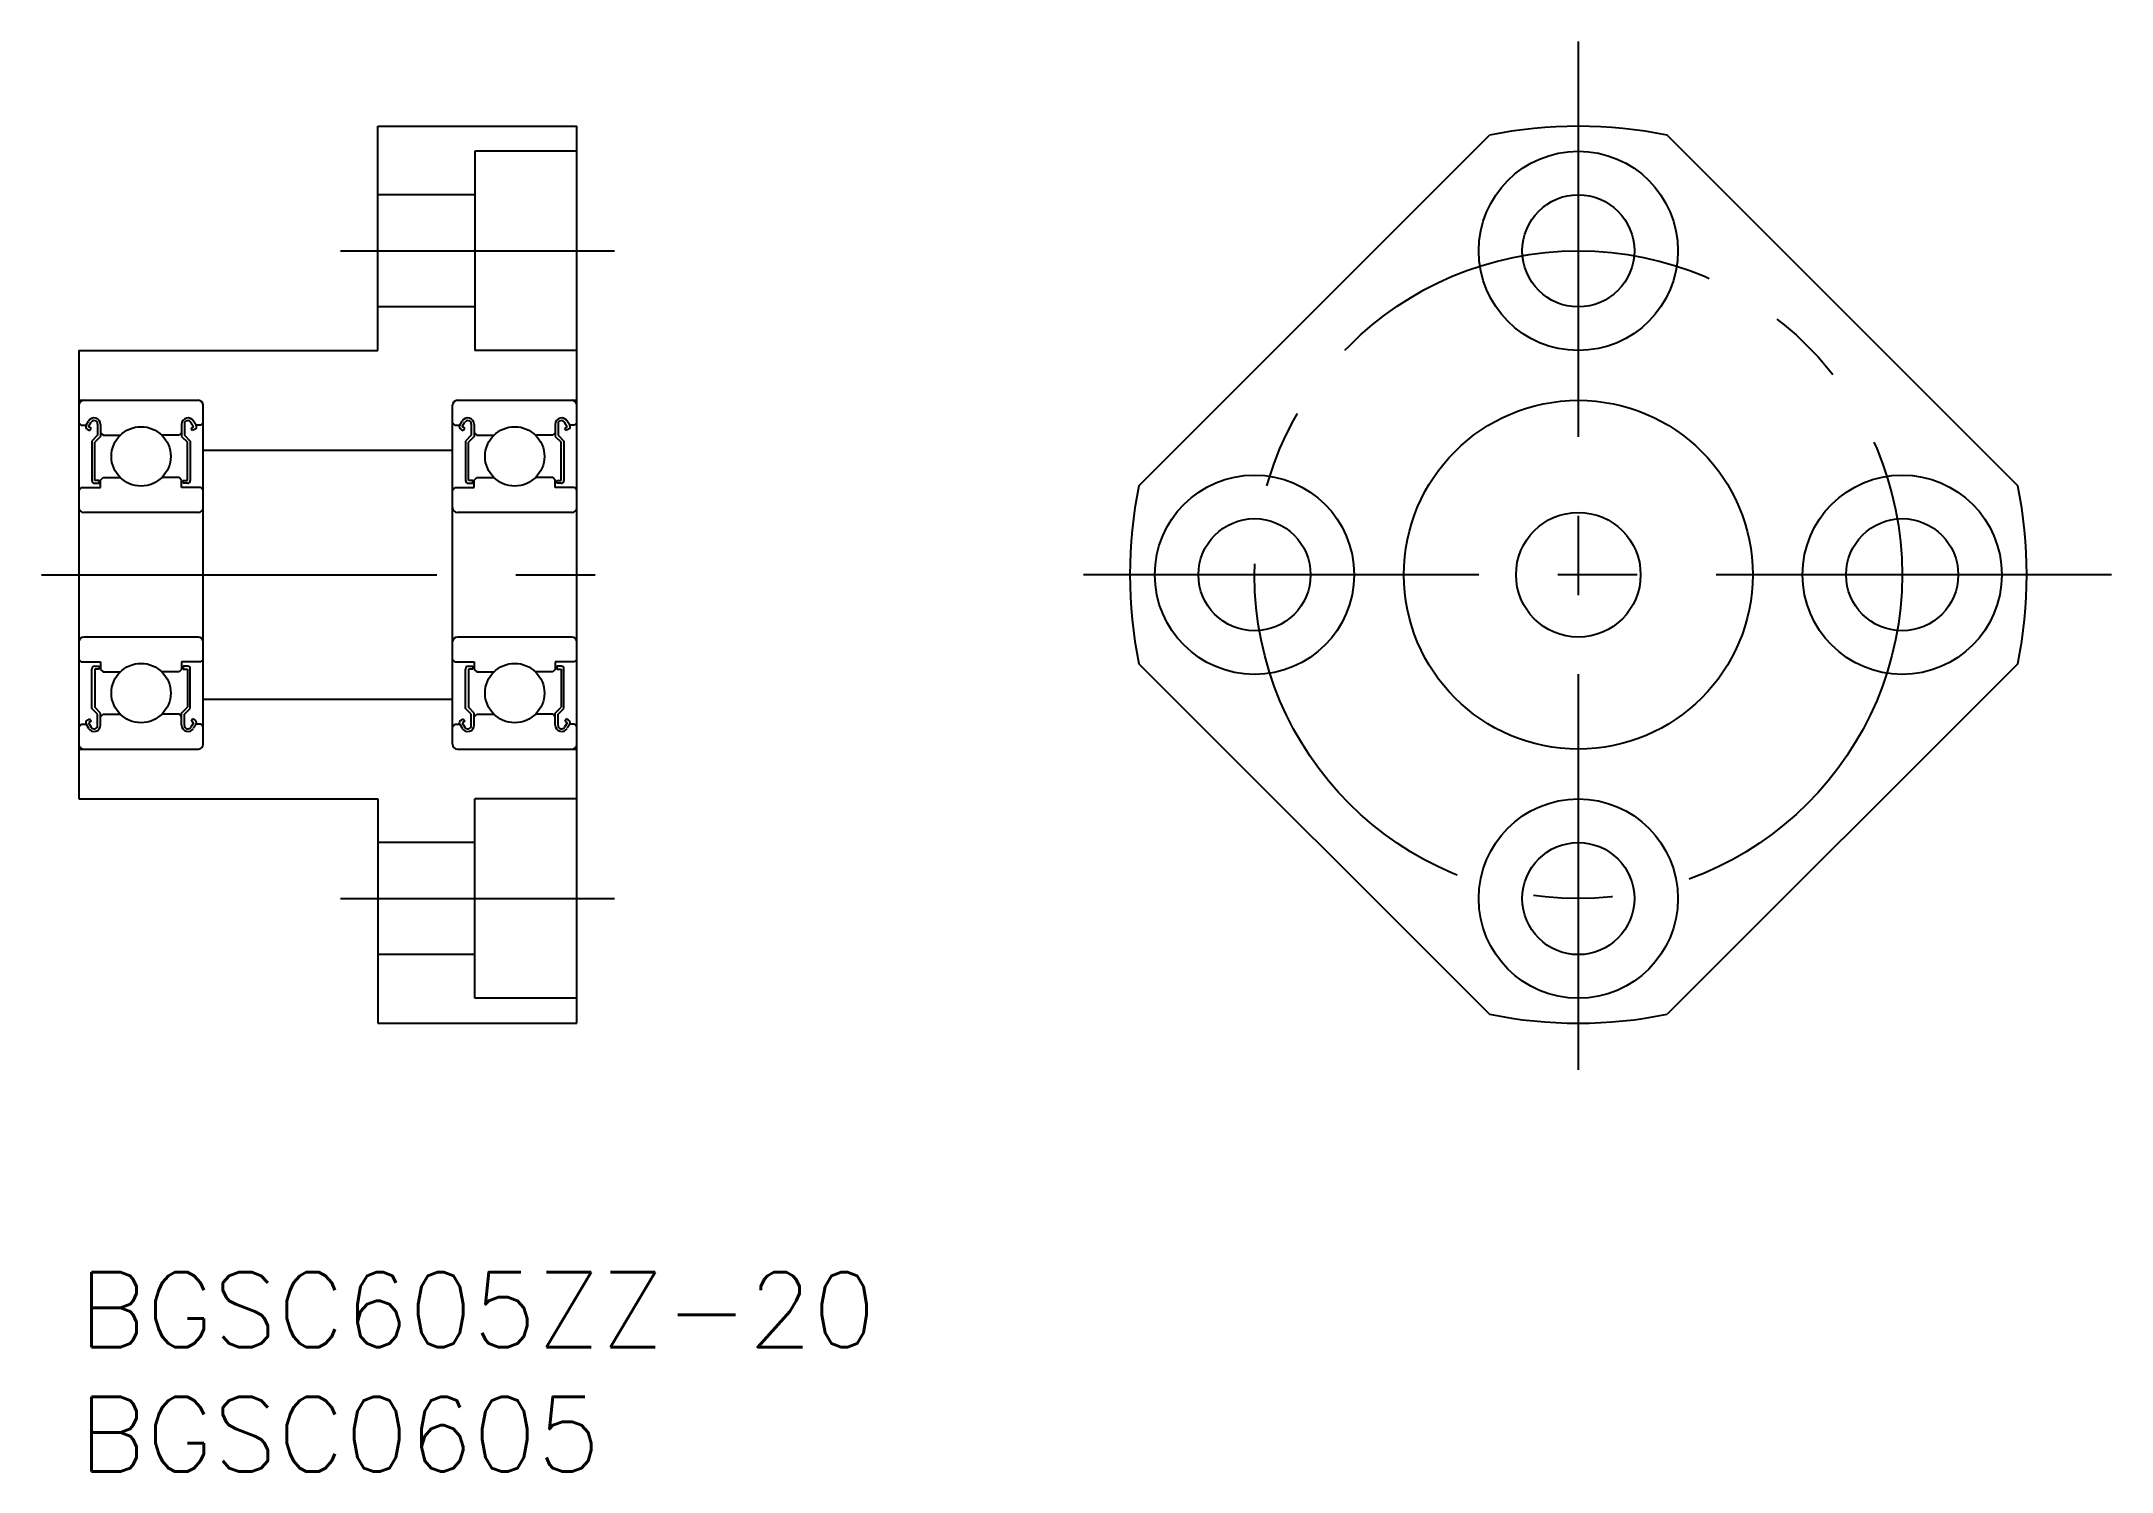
# Model space of a CAD drawing. Extents: x -1.5 to 81.6, y -8 to 49.4.
import ezdxf

# ---------------------------------------------------------------- set-up
doc = ezdxf.new("R2010")
doc.units = 0
doc.header["$LTSCALE"] = 0.5
doc.linetypes.add('CENTER', pattern=[50.8, 31.75, -6.35, 6.35, -6.35])
for name, color, linetype in [('MSM_CENTER', 1, 'CENTER'), ('MSM_CONTINUOUS', 7, 'CONTINUOUS'), ('MSM_PART_NUMBER', 7, 'CONTINUOUS')]:
    doc.layers.add(name, color=color, linetype=linetype)
doc.styles.get("Standard").update_dxf_attribs({"font": 'txt.shx', "height": 3, "bigfont": 'bigfont.shx'})

# ---------------------------------------------------------------- blocks, each defined once
blk = doc.blocks.new('*U1')
at = {"layer": 'MSM_PART_NUMBER'}
blk.add_text('BGSC605ZZ-20', height=3, dxfattribs=at).set_placement((0, -3))
blk = doc.blocks.new('*U2')
at = {"layer": 'MSM_PART_NUMBER'}
blk.add_text('BGSC0605', height=3, dxfattribs=at).set_placement((0, -8))

msp = doc.modelspace()

# ---------------------------------------------------------------- linework, layer by layer
at = {"layer": 'MSM_CENTER'}
for p, q in [((60.197, 49.407), (60.197, 6.593)), ((10.5, 41), (21.5, 41)), ((-1.5, 28), (21.5, 28)), ((81.604, 28), (38.791, 28)), ((10.5, 15), (21.5, 15))]:
    msp.add_line(p, q, dxfattribs=at)
msp.add_circle((60.197, 28), 13, dxfattribs=at)
at = {"layer": 'MSM_CONTINUOUS'}
for p, q in [((12, 46), (20, 46)), ((12, 37), (12, 46)), ((20, 10), (20, 46)), ((20, 45), (15.9, 45)), ((15.9, 45), (15.9, 37)), ((42.555, 31.571), (56.626, 45.642)), ((77.84, 31.571), (63.768, 45.642)), ((15.9, 43.25), (12, 43.25)), ((15.9, 38.75), (12, 38.75)), ((0, 37), (12, 37)), ((0, 37), (0, 19)), ((20, 37), (15.9, 37)), ((0, 35), (4.8, 35)), ((15.2, 35), (20, 35)), ((0, 34.1), (0.1, 34)), ((0.291, 34), (0.389, 34.166)), ((0.392, 33.942), (0.496, 34.118)), ((4.608, 33.942), (4.504, 34.118)), ((4.709, 34), (4.611, 34.166)), ((5, 34.1), (4.9, 34)), ((5, 21.2), (5, 34.8)), ((15, 21.2), (15, 34.8)), ((15, 34.1), (15.1, 34)), ((15.291, 34), (15.389, 34.166)), ((15.392, 33.942), (15.496, 34.118)), ((19.608, 33.942), (19.504, 34.118)), ((19.709, 34), (19.611, 34.166)), ((20, 34.1), (19.9, 34)), ((0.1, 34), (0.291, 34)), ((0.334, 33.841), (0.434, 33.783)), ((0.493, 33.884), (0.392, 33.942)), ((0.434, 33.783), (0.493, 33.884)), ((0.757, 33.6), (0.524, 33.367)), ((0.524, 33.367), (0.524, 31.786)), ((0.873, 33.552), (0.64, 33.319)), ((0.64, 31.786), (0.64, 33.319)), ((0.757, 34.047), (0.757, 33.6)), ((0.873, 34.034), (0.873, 33.552)), ((0.873, 33.7), (0.973, 33.6)), ((0.973, 33.6), (1.666, 33.6)), ((4.027, 33.6), (3.334, 33.6)), ((4.127, 33.7), (4.027, 33.6)), ((4.127, 34.034), (4.127, 33.552)), ((4.127, 33.552), (4.36, 33.319)), ((4.243, 34.047), (4.243, 33.6)), ((4.243, 33.6), (4.476, 33.367)), ((4.36, 31.786), (4.36, 33.319)), ((4.476, 33.367), (4.476, 31.786)), ((4.507, 33.884), (4.608, 33.942)), ((4.566, 33.783), (4.507, 33.884)), ((4.666, 33.841), (4.566, 33.783)), ((4.9, 34), (4.709, 34)), ((15.1, 34), (15.291, 34)), ((15.334, 33.841), (15.434, 33.783)), ((15.493, 33.884), (15.392, 33.942)), ((15.434, 33.783), (15.493, 33.884)), ((15.757, 33.6), (15.524, 33.367)), ((15.524, 33.367), (15.524, 31.786)), ((15.873, 33.552), (15.64, 33.319)), ((15.64, 31.786), (15.64, 33.319)), ((15.757, 34.047), (15.757, 33.6)), ((15.873, 34.034), (15.873, 33.552)), ((15.873, 33.7), (15.973, 33.6)), ((15.973, 33.6), (16.666, 33.6)), ((19.027, 33.6), (18.334, 33.6)), ((19.127, 33.7), (19.027, 33.6)), ((19.127, 34.034), (19.127, 33.552)), ((19.127, 33.552), (19.36, 33.319)), ((19.243, 34.047), (19.243, 33.6)), ((19.243, 33.6), (19.476, 33.367)), ((19.36, 31.786), (19.36, 33.319)), ((19.476, 33.367), (19.476, 31.786)), ((19.507, 33.884), (19.608, 33.942)), ((19.566, 33.783), (19.507, 33.884)), ((19.666, 33.841), (19.566, 33.783)), ((19.9, 34), (19.709, 34)), ((5, 33), (15, 33)), ((0.815, 31.786), (0.64, 31.786)), ((0.64, 31.67), (0.815, 31.67)), ((0.815, 31.67), (0.815, 31.786)), ((0.873, 31.8), (0.973, 31.9)), ((0.873, 31.5), (0.873, 31.8)), ((0.973, 31.9), (1.666, 31.9)), ((4.027, 31.9), (3.334, 31.9)), ((4.127, 31.8), (4.027, 31.9)), ((4.127, 31.5), (4.127, 31.8)), ((4.185, 31.67), (4.185, 31.786)), ((4.185, 31.786), (4.36, 31.786)), ((4.36, 31.67), (4.185, 31.67)), ((15.815, 31.786), (15.64, 31.786)), ((15.64, 31.67), (15.815, 31.67)), ((15.815, 31.67), (15.815, 31.786)), ((15.873, 31.8), (15.973, 31.9)), ((15.873, 31.5), (15.873, 31.8)), ((15.973, 31.9), (16.666, 31.9)), ((19.027, 31.9), (18.334, 31.9)), ((19.127, 31.8), (19.027, 31.9)), ((19.127, 31.5), (19.127, 31.8)), ((19.185, 31.67), (19.185, 31.786)), ((19.185, 31.786), (19.36, 31.786)), ((19.36, 31.67), (19.185, 31.67)), ((0, 31.4), (0.1, 31.5)), ((0.1, 31.5), (0.873, 31.5)), ((4.9, 31.5), (4.127, 31.5)), ((5, 31.4), (4.9, 31.5)), ((15, 31.4), (15.1, 31.5)), ((15.1, 31.5), (15.873, 31.5)), ((19.9, 31.5), (19.127, 31.5)), ((20, 31.4), (19.9, 31.5)), ((4.8, 30.5), (0.2, 30.5)), ((19.8, 30.5), (15.2, 30.5)), ((4.8, 25.5), (0.2, 25.5)), ((19.8, 25.5), (15.2, 25.5)), ((0, 24.6), (0.1, 24.5)), ((0.1, 24.5), (0.873, 24.5)), ((0.524, 22.633), (0.524, 24.214)), ((0.64, 24.33), (0.815, 24.33)), ((0.64, 24.214), (0.64, 22.681)), ((0.815, 24.214), (0.64, 24.214)), ((0.815, 24.33), (0.815, 24.214)), ((0.873, 24.5), (0.873, 24.2)), ((0.873, 24.2), (0.973, 24.1)), ((4.127, 24.2), (4.027, 24.1)), ((4.9, 24.5), (4.127, 24.5)), ((4.127, 24.5), (4.127, 24.2)), ((4.36, 24.33), (4.185, 24.33)), ((4.185, 24.33), (4.185, 24.214)), ((4.185, 24.214), (4.36, 24.214)), ((4.36, 24.214), (4.36, 22.681)), ((4.476, 22.633), (4.476, 24.214)), ((5, 24.6), (4.9, 24.5)), ((15, 24.6), (15.1, 24.5)), ((15.1, 24.5), (15.873, 24.5)), ((15.524, 22.633), (15.524, 24.214)), ((15.64, 24.33), (15.815, 24.33)), ((15.64, 24.214), (15.64, 22.681)), ((15.815, 24.214), (15.64, 24.214)), ((15.815, 24.33), (15.815, 24.214)), ((15.873, 24.5), (15.873, 24.2)), ((15.873, 24.2), (15.973, 24.1)), ((19.127, 24.2), (19.027, 24.1)), ((19.9, 24.5), (19.127, 24.5)), ((19.127, 24.5), (19.127, 24.2)), ((19.36, 24.33), (19.185, 24.33)), ((19.185, 24.33), (19.185, 24.214)), ((19.185, 24.214), (19.36, 24.214)), ((19.36, 24.214), (19.36, 22.681)), ((19.476, 22.633), (19.476, 24.214)), ((20, 24.6), (19.9, 24.5)), ((42.555, 24.429), (56.626, 10.358)), ((77.84, 24.429), (63.768, 10.358)), ((0.973, 24.1), (1.666, 24.1)), ((4.027, 24.1), (3.334, 24.1)), ((15.973, 24.1), (16.666, 24.1)), ((19.027, 24.1), (18.334, 24.1)), ((0.757, 22.4), (0.524, 22.633)), ((0.873, 22.448), (0.64, 22.681)), ((0.873, 21.966), (0.873, 22.448)), ((4.127, 22.448), (4.36, 22.681)), ((4.127, 21.966), (4.127, 22.448)), ((4.243, 22.4), (4.476, 22.633)), ((5, 23), (15, 23)), ((15.757, 22.4), (15.524, 22.633)), ((15.873, 22.448), (15.64, 22.681)), ((15.873, 21.966), (15.873, 22.448)), ((19.127, 22.448), (19.36, 22.681)), ((19.127, 21.966), (19.127, 22.448)), ((19.243, 22.4), (19.476, 22.633)), ((0, 21.9), (0.1, 22)), ((0.1, 22), (0.291, 22)), ((0.291, 22), (0.389, 21.834)), ((0.334, 22.159), (0.434, 22.217)), ((0.493, 22.116), (0.392, 22.058)), ((0.392, 22.058), (0.496, 21.882)), ((0.434, 22.217), (0.493, 22.116)), ((0.757, 21.953), (0.757, 22.4)), ((0.873, 22.3), (0.973, 22.4)), ((0.973, 22.4), (1.666, 22.4)), ((4.027, 22.4), (3.334, 22.4)), ((4.127, 22.3), (4.027, 22.4)), ((4.243, 21.953), (4.243, 22.4)), ((4.608, 22.058), (4.504, 21.882)), ((4.566, 22.217), (4.507, 22.116)), ((4.507, 22.116), (4.608, 22.058)), ((4.666, 22.159), (4.566, 22.217)), ((4.709, 22), (4.611, 21.834)), ((4.9, 22), (4.709, 22)), ((5, 21.9), (4.9, 22)), ((15, 21.9), (15.1, 22)), ((15.1, 22), (15.291, 22)), ((15.291, 22), (15.389, 21.834)), ((15.334, 22.159), (15.434, 22.217)), ((15.493, 22.116), (15.392, 22.058)), ((15.392, 22.058), (15.496, 21.882)), ((15.434, 22.217), (15.493, 22.116)), ((15.757, 21.953), (15.757, 22.4)), ((15.873, 22.3), (15.973, 22.4)), ((15.973, 22.4), (16.666, 22.4)), ((19.027, 22.4), (18.334, 22.4)), ((19.127, 22.3), (19.027, 22.4)), ((19.243, 21.953), (19.243, 22.4)), ((19.608, 22.058), (19.504, 21.882)), ((19.566, 22.217), (19.507, 22.116)), ((19.507, 22.116), (19.608, 22.058)), ((19.666, 22.159), (19.566, 22.217)), ((19.709, 22), (19.611, 21.834)), ((19.9, 22), (19.709, 22)), ((20, 21.9), (19.9, 22)), ((0, 21), (4.8, 21)), ((15.2, 21), (20, 21)), ((0, 19), (12, 19)), ((12, 19), (12, 10)), ((20, 19), (15.9, 19)), ((15.9, 11), (15.9, 19)), ((15.9, 17.25), (12, 17.25)), ((15.9, 12.75), (12, 12.75)), ((20, 11), (15.9, 11)), ((12, 10), (20, 10))]:
    msp.add_line(p, q, dxfattribs=at)
for centre, radius in [((60.197, 41), 4), ((60.197, 41), 2.25), ((60.197, 28), 7), ((2.5, 32.75), 1.191), ((17.5, 32.75), 1.191), ((47.197, 28), 4), ((73.197, 28), 4), ((47.197, 28), 2.25), ((60.197, 28), 2.5), ((73.197, 28), 2.25), ((2.5, 23.25), 1.191), ((17.5, 23.25), 1.191), ((60.197, 15), 4), ((60.197, 15), 2.25)]:
    msp.add_circle(centre, radius, dxfattribs=at)
for centre, radius, start, end in [((60.197, 28), 18, 78.55731, 101.44269), ((0.2, 34.8), 0.2, 90, 180), ((4.8, 34.8), 0.2, 0, 90), ((15.2, 34.8), 0.2, 90, 180), ((19.8, 34.8), 0.2, 0, 90), ((0.613, 34.034), 0.26, 0, 149.38134), ((0.617, 34.047), 0.14, 0, 149.37978), ((4.387, 34.034), 0.26, 30.61866, 180), ((4.383, 34.047), 0.14, 30.62022, 180), ((15.613, 34.034), 0.26, 0, 149.38134), ((15.617, 34.047), 0.14, 0, 149.37978), ((19.387, 34.034), 0.26, 30.61866, 180), ((19.383, 34.047), 0.14, 30.62022, 180), ((0.392, 33.942), 0.116, 149.99601, 240.00676), ((4.608, 33.942), 0.116, 299.99324, 30.00399), ((15.392, 33.942), 0.116, 149.99601, 240.00676), ((19.608, 33.942), 0.116, 299.99324, 30.00399), ((0.64, 31.786), 0.116, 180.00005, 270), ((4.36, 31.786), 0.116, 270, 359.99995), ((15.64, 31.786), 0.116, 180.00005, 270), ((19.36, 31.786), 0.116, 270, 359.99995), ((60.197, 28), 18, 168.55731, 191.44269), ((60.197, 28), 18, 348.55731, 11.44269), ((0.2, 30.7), 0.2, 180, 270), ((4.8, 30.7), 0.2, 270, 0), ((15.2, 30.7), 0.2, 180, 270), ((19.8, 30.7), 0.2, 270, 0), ((0.2, 25.3), 0.2, 90, 180), ((4.8, 25.3), 0.2, 0, 90), ((15.2, 25.3), 0.2, 90, 180), ((19.8, 25.3), 0.2, 0, 90), ((0.64, 24.214), 0.116, 90, 179.99995), ((4.36, 24.214), 0.116, 0.00005, 90), ((15.64, 24.214), 0.116, 90, 179.99995), ((19.36, 24.214), 0.116, 0.00005, 90), ((0.392, 22.058), 0.116, 119.99324, 210.00399), ((0.613, 21.966), 0.26, 210.61866, 0), ((0.617, 21.953), 0.14, 210.62022, 0), ((4.387, 21.966), 0.26, 180, 329.38134), ((4.383, 21.953), 0.14, 180, 329.37978), ((4.608, 22.058), 0.116, 329.99601, 60.00676), ((15.392, 22.058), 0.116, 119.99324, 210.00399), ((15.613, 21.966), 0.26, 210.61866, 0), ((15.617, 21.953), 0.14, 210.62022, 0), ((19.387, 21.966), 0.26, 180, 329.38134), ((19.383, 21.953), 0.14, 180, 329.37978), ((19.608, 22.058), 0.116, 329.99601, 60.00676), ((0.2, 21.2), 0.2, 180, 270), ((4.8, 21.2), 0.2, 270, 0), ((15.2, 21.2), 0.2, 180, 270), ((19.8, 21.2), 0.2, 270, 0), ((60.197, 28), 18, 258.55731, 281.44269)]:
    msp.add_arc(centre, radius, start, end, dxfattribs=at)

# ---------------------------------------------------------------- block references
for name in ['*U1', '*U2']:
    msp.add_blockref(name, (0, 0), dxfattribs=at)

doc.saveas('drawing.dxf')
